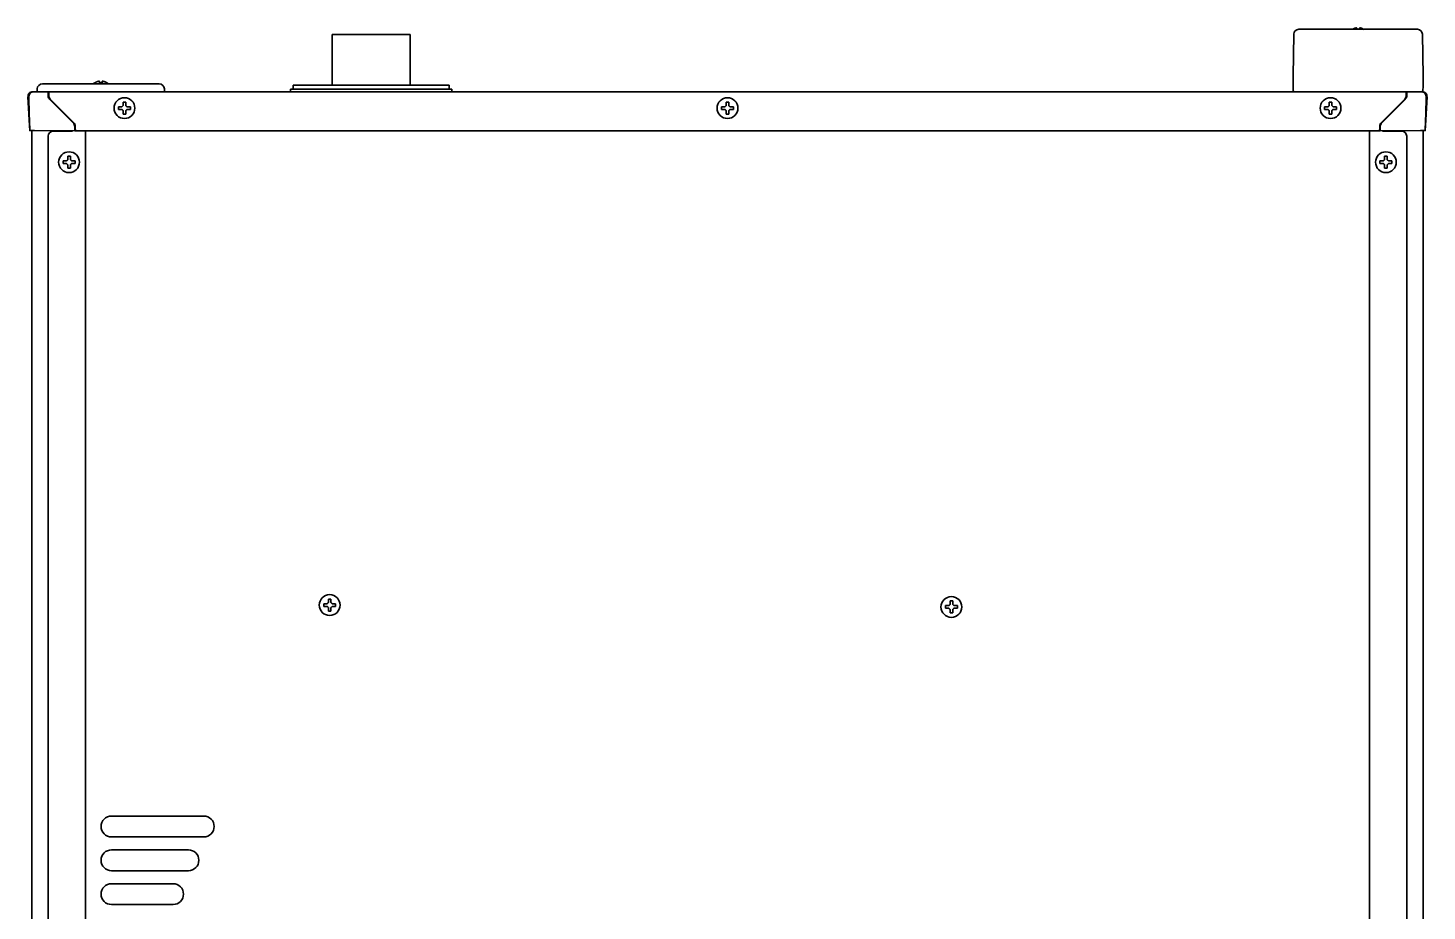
# Model space of a CAD drawing. Extents: x 6569 to 10251, y -294 to 3100.
# Drawn here: x 6569 to 7107, y 1581 to 1921 of the extents above; entities that cross this region are included whole.
import ezdxf

# ---------------------------------------------------------------- set-up
doc = ezdxf.new("R2010")
doc.units = 0
doc.header["$LTSCALE"] = 5
doc.layers.add('1', color=7, linetype='CONTINUOUS', true_color=0xffffff)

msp = doc.modelspace()

# ---------------------------------------------------------------- linework, layer by layer
at = {"layer": '1', "color": 7, "linetype": 'Continuous', "lineweight": 35}
for p, q in [((6700.66, 1918.33), (6685.66, 1918.33)), ((6685.66, 1918.33), (6685.66, 1898.82)), ((6715.66, 1918.33), (6700.66, 1918.33)), ((6715.66, 1898.82), (6715.66, 1918.33)), ((7055.45, 1918.46), (7055.16, 1902.32)), ((7057.35, 1920.33), (7057.42, 1920.33)), ((7057.42, 1920.33), (7062.51, 1920.33)), ((7062.51, 1920.33), (7097.81, 1920.33)), ((7097.81, 1920.33), (7102.91, 1920.33)), ((7102.91, 1920.33), (7102.98, 1920.33)), ((7105.16, 1902.32), (7104.88, 1918.46)), ((6574.2, 1899.33), (6579.2, 1899.33)), ((6579.2, 1899.33), (6614.13, 1899.33)), ((6594.36, 1899.77), (6594.36, 1899.8)), ((6598.96, 1899.8), (6598.96, 1899.77)), ((6614.13, 1899.33), (6619.13, 1899.33)), ((7055.16, 1898.33), (7055.16, 1902.29)), ((7105.16, 1902.29), (7105.16, 1898.33)), ((6569.25, 1883.32), (6568.67, 1894.43)), ((6568.94, 1894.26), (6568.95, 1893.95)), ((6568.95, 1893.95), (6569.15, 1888.12)), ((6570.46, 1896.33), (6570.94, 1896.33)), ((6576.41, 1896.33), (6570.94, 1896.33)), ((6572.16, 1896.33), (6572.2, 1897.4)), ((6576.41, 1896.33), (6576.41, 1894.83)), ((6576.41, 1896.33), (6576.66, 1896.33)), ((6576.66, 1896.33), (6576.66, 1894.85)), ((6576.66, 1896.33), (7098.66, 1896.33)), ((6621.13, 1897.4), (6621.16, 1896.33)), ((6669.66, 1897.33), (6731.66, 1897.33)), ((6669.66, 1897.33), (6669.66, 1896.33)), ((6730.66, 1898.83), (6670.66, 1898.83)), ((6670.66, 1898.83), (6670.66, 1897.33)), ((6730.66, 1897.33), (6730.66, 1898.83)), ((6731.66, 1896.33), (6731.66, 1897.33)), ((7055.22, 1896.81), (7055.16, 1898.33)), ((7098.66, 1894.85), (7098.66, 1896.33)), ((7098.66, 1896.33), (7098.91, 1896.33)), ((7104.39, 1896.33), (7098.91, 1896.33)), ((7098.91, 1894.83), (7098.91, 1896.33)), ((7104.39, 1896.33), (7104.86, 1896.33)), ((7105.16, 1898.33), (7105.11, 1896.81)), ((7106.66, 1894.43), (7106.08, 1883.32)), ((7106.38, 1893.95), (7106.18, 1888.12)), ((7106.38, 1893.95), (7106.39, 1894.26)), ((6586.08, 1884.34), (6577, 1893.42)), ((6577.25, 1893.44), (6586.28, 1884.41)), ((6603.46, 1890.03), (6603.46, 1890.53)), ((6603.46, 1889.53), (6603.46, 1890.03)), ((6608.06, 1890.53), (6608.06, 1890.03)), ((6608.06, 1890.03), (6608.06, 1889.53)), ((6835.36, 1890.03), (6835.36, 1890.53)), ((6835.36, 1889.53), (6835.36, 1890.03)), ((6839.96, 1890.53), (6839.96, 1890.03)), ((6839.96, 1890.03), (6839.96, 1889.53)), ((7067.26, 1890.03), (7067.26, 1890.53)), ((7067.26, 1889.53), (7067.26, 1890.03)), ((7071.86, 1890.53), (7071.86, 1890.03)), ((7071.86, 1890.03), (7071.86, 1889.53)), ((7089.05, 1884.41), (7098.08, 1893.44)), ((7098.33, 1893.42), (7089.25, 1884.34)), ((6569.38, 1881.67), (6569.15, 1888.12)), ((6569.35, 1881.33), (6569.25, 1883.32)), ((7106.18, 1888.12), (7105.95, 1881.66)), ((7106.08, 1883.32), (7105.98, 1881.33)), ((6570.15, 1881.37), (6569.35, 1881.33)), ((6571.11, 1881.46), (6569.57, 1881.48)), ((6570.15, 1881.47), (6570.15, 1881.37)), ((6570.16, 1277.43), (6570.16, 1881.47)), ((6586.66, 1881.33), (6571.11, 1881.46)), ((6576.46, 1879.23), (6576.46, 1426.83)), ((6578.46, 1881.23), (6585.66, 1881.23)), ((6586.66, 1881.53), (6586.66, 1882.93)), ((6586.66, 1881.53), (6586.66, 1881.33)), ((6587.26, 1881.34), (6586.66, 1881.33)), ((6586.66, 1881.33), (6587.36, 1881.33)), ((6586.86, 1883), (6586.86, 1881.83)), ((6587.36, 1881.33), (7087.96, 1881.33)), ((6590.76, 1881.33), (6590.76, 1424.83)), ((7084.56, 1424.83), (7084.56, 1881.33)), ((7088.66, 1881.33), (7087.96, 1881.33)), ((7088.66, 1881.33), (7088.07, 1881.34)), ((7088.46, 1881.83), (7088.46, 1883)), ((7088.66, 1882.93), (7088.66, 1881.52)), ((7088.66, 1881.32), (7088.66, 1881.52)), ((7104.22, 1881.45), (7088.66, 1881.32)), ((7096.86, 1881.23), (7089.66, 1881.23)), ((7098.86, 1879.23), (7098.86, 1426.83)), ((7105.75, 1881.47), (7104.22, 1881.45)), ((7105.16, 1881.46), (7105.16, 1277.43)), ((7105.18, 1881.37), (7105.18, 1881.46)), ((7105.98, 1881.33), (7105.18, 1881.37)), ((6582.16, 1869.23), (6582.16, 1869.73)), ((6582.16, 1868.73), (6582.16, 1869.23)), ((6586.76, 1869.73), (6586.76, 1869.23)), ((6586.76, 1869.23), (6586.76, 1868.73)), ((7088.56, 1869.23), (7088.56, 1869.73)), ((7088.56, 1868.73), (7088.56, 1869.23)), ((7093.16, 1869.73), (7093.16, 1869.23)), ((7093.16, 1869.23), (7093.16, 1868.73)), ((6680.68, 1699), (6680.68, 1698.94)), ((6682.38, 1698.96), (6682.38, 1699.46)), ((6682.38, 1698.46), (6682.38, 1698.96)), ((6686.98, 1699.46), (6686.98, 1698.96)), ((6686.98, 1698.96), (6686.98, 1698.46)), ((6921.46, 1698.23), (6921.46, 1698.73)), ((6921.46, 1697.73), (6921.46, 1698.23)), ((6926.06, 1698.73), (6926.06, 1698.23)), ((6926.06, 1698.23), (6926.06, 1697.73)), ((6600.76, 1617.83), (6636.26, 1617.83)), ((6636.26, 1609.83), (6600.76, 1609.83)), ((6600.76, 1604.83), (6630.37, 1604.83)), ((6630.37, 1596.83), (6600.76, 1596.83)), ((6600.76, 1591.83), (6624.48, 1591.83)), ((6624.48, 1583.83), (6600.76, 1583.83))]:
    msp.add_line(p, q, dxfattribs=at)
for centre in [(6605.76, 1890.03), (6837.66, 1890.03), (7069.56, 1890.03), (6584.46, 1869.23), (7090.86, 1869.23), (6684.68, 1698.96), (6923.76, 1698.23)]:
    msp.add_circle(centre, 4, dxfattribs=at)
for centre, radius, start, end in [((7057.35, 1918.43), 1.9, 90, 179.0001), ((7102.98, 1918.43), 1.9, 0.9999, 90), ((6574.2, 1897.33), 2, 90, 178), ((6596.86, 1895.71), 4.8, 121.3727, 131.0474), ((6596.47, 1895.71), 4.8, 48.9526, 58.6273), ((6619.13, 1897.33), 2, 2, 90), ((6570.46, 1894.53), 1.8, 90, 183), ((6570.94, 1894.33), 2, 90, 182), ((6578.41, 1894.83), 2, 187.4241, 204.4698), ((6578.41, 1894.83), 2, 204.4698, 225), ((6578.66, 1894.85), 2, 189.4516, 225), ((7055.72, 1896.83), 0.5, 182, 270), ((7096.66, 1894.85), 2, 315, 350.5484), ((7096.91, 1894.83), 2, 315, 335.5302), ((7096.91, 1894.83), 2, 335.5302, 352.5759), ((7104.39, 1894.33), 2, 358, 90), ((7104.61, 1896.83), 0.5, 270, 358), ((7104.86, 1894.53), 1.8, 357, 90), ((6584.66, 1882.93), 2, 24.4698, 45), ((6584.86, 1883), 2, 0, 45), ((6584.66, 1882.93), 2, 0, 24.4698), ((7090.46, 1883), 2, 135, 180), ((7090.66, 1882.93), 2, 155.5302, 180), ((6578.46, 1879.23), 2, 90, 180), ((6585.66, 1881.53), 0.3, 270, 318.1857), ((6587.36, 1881.83), 0.5, 180, 270), ((7087.96, 1881.83), 0.5, 270, 0), ((7089.66, 1881.53), 0.3, 221.8143, 270), ((7096.86, 1879.23), 2, 0, 90), ((6600.76, 1613.83), 4, 90, 270), ((6636.26, 1613.83), 4, 270, 90), ((6600.76, 1600.83), 4, 90, 270), ((6630.37, 1600.83), 4, 270, 90), ((6600.76, 1587.83), 4, 90, 270), ((6624.48, 1587.83), 4, 270, 90)]:
    msp.add_arc(centre, radius, start, end, dxfattribs=at)
msp.add_ellipse((7090.66, 1882.93), major_axis=(-1.41, 1.41), ratio=1, start_param=0, end_param=0.35832, dxfattribs=at)
for points, knots in [([(7079.16, 1920.82), (7079.11, 1920.81), (7079, 1920.78), (7078.84, 1920.73), (7078.68, 1920.67), (7078.53, 1920.61), (7078.37, 1920.54), (7078.22, 1920.47), (7078.08, 1920.4), (7077.99, 1920.35), (7077.97, 1920.33)], [0, 0, 0, 0, 0.134116, 0.268232, 0.402347, 0.536463, 0.670579, 0.804695, 0.938811, 1, 1, 1, 1]), ([(7079.66, 1920.27), (7079.66, 1920.4), (7079.66, 1920.5), (7079.66, 1920.64), (7079.66, 1920.68), (7079.66, 1920.76), (7079.66, 1920.79), (7079.66, 1920.82)], [0, 0, 0, 0, 0.5, 0.5, 0.75, 0.75, 1, 1, 1, 1]), ([(7082.46, 1920.27), (7082.26, 1920.4), (7082.05, 1920.5), (7081.73, 1920.64), (7081.62, 1920.68), (7081.39, 1920.76), (7081.28, 1920.79), (7081.16, 1920.82)], [0, 0, 0, 0, 0.5, 0.5, 0.75, 0.75, 1, 1, 1, 1]), ([(6596.16, 1899.77), (6596.16, 1899.9), (6596.16, 1900), (6596.16, 1900.14), (6596.16, 1900.18), (6596.16, 1900.26), (6596.16, 1900.29), (6596.16, 1900.32)], [0, 0, 0, 0, 0.5, 0.5, 0.75, 0.75, 1, 1, 1, 1]), ([(6598.96, 1899.77), (6598.76, 1899.9), (6598.55, 1900), (6598.23, 1900.14), (6598.12, 1900.18), (6597.89, 1900.26), (6597.78, 1900.29), (6597.66, 1900.32)], [0, 0, 0, 0, 0.5, 0.5, 0.75, 0.75, 1, 1, 1, 1]), ([(6603.46, 1890.53), (6603.67, 1890.53), (6603.88, 1890.53), (6604.2, 1890.53), (6604.31, 1890.53), (6604.54, 1890.53), (6604.65, 1890.53), (6604.76, 1890.53)], [0, 0, 0, 0, 0.5, 0.5, 0.75, 0.75, 1, 1, 1, 1]), ([(6605.26, 1887.73), (6605.26, 1887.93), (6605.26, 1888.14), (6605.26, 1888.46), (6605.26, 1888.57), (6605.26, 1888.8), (6605.26, 1888.91), (6605.26, 1889.03)], [0, 0, 0, 0, 0.5, 0.5, 0.75, 0.75, 1, 1, 1, 1]), ([(6606.26, 1892.33), (6606.26, 1892.12), (6606.26, 1891.91), (6606.26, 1891.59), (6606.26, 1891.48), (6606.26, 1891.25), (6606.26, 1891.14), (6606.26, 1891.03)], [0, 0, 0, 0, 0.5, 0.5, 0.75, 0.75, 1, 1, 1, 1]), ([(6608.06, 1889.53), (6607.86, 1889.53), (6607.65, 1889.53), (6607.33, 1889.53), (6607.22, 1889.53), (6606.99, 1889.53), (6606.88, 1889.53), (6606.76, 1889.53)], [0, 0, 0, 0, 0.5, 0.5, 0.75, 0.75, 1, 1, 1, 1]), ([(6835.36, 1890.53), (6835.57, 1890.53), (6835.78, 1890.53), (6836.1, 1890.53), (6836.21, 1890.53), (6836.44, 1890.53), (6836.55, 1890.53), (6836.66, 1890.53)], [0, 0, 0, 0, 0.5, 0.5, 0.75, 0.75, 1, 1, 1, 1]), ([(6837.16, 1887.73), (6837.16, 1887.93), (6837.16, 1888.14), (6837.16, 1888.46), (6837.16, 1888.57), (6837.16, 1888.8), (6837.16, 1888.91), (6837.16, 1889.03)], [0, 0, 0, 0, 0.5, 0.5, 0.75, 0.75, 1, 1, 1, 1]), ([(6838.16, 1892.33), (6838.16, 1892.12), (6838.16, 1891.91), (6838.16, 1891.59), (6838.16, 1891.48), (6838.16, 1891.25), (6838.16, 1891.14), (6838.16, 1891.03)], [0, 0, 0, 0, 0.5, 0.5, 0.75, 0.75, 1, 1, 1, 1]), ([(6839.96, 1889.53), (6839.76, 1889.53), (6839.55, 1889.53), (6839.23, 1889.53), (6839.12, 1889.53), (6838.89, 1889.53), (6838.78, 1889.53), (6838.66, 1889.53)], [0, 0, 0, 0, 0.5, 0.5, 0.75, 0.75, 1, 1, 1, 1]), ([(7067.26, 1890.53), (7067.47, 1890.53), (7067.68, 1890.53), (7068, 1890.53), (7068.11, 1890.53), (7068.34, 1890.53), (7068.45, 1890.53), (7068.56, 1890.53)], [0, 0, 0, 0, 0.5, 0.5, 0.75, 0.75, 1, 1, 1, 1]), ([(7069.06, 1887.73), (7069.06, 1887.93), (7069.06, 1888.14), (7069.06, 1888.46), (7069.06, 1888.57), (7069.06, 1888.8), (7069.06, 1888.91), (7069.06, 1889.03)], [0, 0, 0, 0, 0.5, 0.5, 0.75, 0.75, 1, 1, 1, 1]), ([(7070.06, 1892.33), (7070.06, 1892.12), (7070.06, 1891.91), (7070.06, 1891.59), (7070.06, 1891.48), (7070.06, 1891.25), (7070.06, 1891.14), (7070.06, 1891.03)], [0, 0, 0, 0, 0.5, 0.5, 0.75, 0.75, 1, 1, 1, 1]), ([(7071.86, 1889.53), (7071.66, 1889.53), (7071.45, 1889.53), (7071.13, 1889.53), (7071.02, 1889.53), (7070.79, 1889.53), (7070.68, 1889.53), (7070.56, 1889.53)], [0, 0, 0, 0, 0.5, 0.5, 0.75, 0.75, 1, 1, 1, 1]), ([(6569.57, 1881.48), (6569.56, 1881.48), (6569.55, 1881.48), (6569.53, 1881.48), (6569.52, 1881.48), (6569.51, 1881.49), (6569.51, 1881.49), (6569.49, 1881.5), (6569.48, 1881.5), (6569.46, 1881.51), (6569.45, 1881.52), (6569.43, 1881.54), (6569.42, 1881.55), (6569.41, 1881.57), (6569.4, 1881.57), (6569.4, 1881.58), (6569.4, 1881.59), (6569.39, 1881.61), (6569.38, 1881.62), (6569.38, 1881.64), (6569.38, 1881.66), (6569.38, 1881.67)], [0, 0, 0, 0, 0.125, 0.125, 0.1875, 0.1875, 0.25, 0.25, 0.375, 0.375, 0.5, 0.5, 0.625, 0.625, 0.6875, 0.6875, 0.75, 0.75, 0.875, 0.875, 1, 1, 1, 1]), ([(7105.95, 1881.66), (7105.95, 1881.65), (7105.95, 1881.63), (7105.95, 1881.62), (7105.94, 1881.61), (7105.94, 1881.6), (7105.94, 1881.59), (7105.93, 1881.57), (7105.92, 1881.56), (7105.91, 1881.54), (7105.9, 1881.53), (7105.88, 1881.52), (7105.87, 1881.51), (7105.86, 1881.5), (7105.85, 1881.49), (7105.84, 1881.49), (7105.83, 1881.48), (7105.82, 1881.48), (7105.8, 1881.47), (7105.78, 1881.47), (7105.77, 1881.47), (7105.75, 1881.47)], [0, 0, 0, 0, 0.125, 0.125, 0.1875, 0.1875, 0.25, 0.25, 0.375, 0.375, 0.5, 0.5, 0.625, 0.625, 0.6875, 0.6875, 0.75, 0.75, 0.875, 0.875, 1, 1, 1, 1]), ([(6582.16, 1869.73), (6582.37, 1869.73), (6582.58, 1869.73), (6582.9, 1869.73), (6583.01, 1869.73), (6583.24, 1869.73), (6583.35, 1869.73), (6583.46, 1869.73)], [0, 0, 0, 0, 0.5, 0.5, 0.75, 0.75, 1, 1, 1, 1]), ([(6583.96, 1866.93), (6583.96, 1867.13), (6583.96, 1867.34), (6583.96, 1867.66), (6583.96, 1867.77), (6583.96, 1868), (6583.96, 1868.11), (6583.96, 1868.23)], [0, 0, 0, 0, 0.5, 0.5, 0.75, 0.75, 1, 1, 1, 1]), ([(6584.96, 1871.53), (6584.96, 1871.32), (6584.96, 1871.11), (6584.96, 1870.79), (6584.96, 1870.68), (6584.96, 1870.45), (6584.96, 1870.34), (6584.96, 1870.23)], [0, 0, 0, 0, 0.5, 0.5, 0.75, 0.75, 1, 1, 1, 1]), ([(6586.76, 1868.73), (6586.56, 1868.73), (6586.35, 1868.73), (6586.03, 1868.73), (6585.92, 1868.73), (6585.69, 1868.73), (6585.58, 1868.73), (6585.46, 1868.73)], [0, 0, 0, 0, 0.5, 0.5, 0.75, 0.75, 1, 1, 1, 1]), ([(7088.56, 1869.73), (7088.77, 1869.73), (7088.98, 1869.73), (7089.3, 1869.73), (7089.41, 1869.73), (7089.64, 1869.73), (7089.75, 1869.73), (7089.86, 1869.73)], [0, 0, 0, 0, 0.5, 0.5, 0.75, 0.75, 1, 1, 1, 1]), ([(7090.36, 1866.93), (7090.36, 1867.13), (7090.36, 1867.34), (7090.36, 1867.66), (7090.36, 1867.77), (7090.36, 1868), (7090.36, 1868.11), (7090.36, 1868.23)], [0, 0, 0, 0, 0.5, 0.5, 0.75, 0.75, 1, 1, 1, 1]), ([(7091.36, 1871.53), (7091.36, 1871.32), (7091.36, 1871.11), (7091.36, 1870.79), (7091.36, 1870.68), (7091.36, 1870.45), (7091.36, 1870.34), (7091.36, 1870.23)], [0, 0, 0, 0, 0.5, 0.5, 0.75, 0.75, 1, 1, 1, 1]), ([(7093.16, 1868.73), (7092.96, 1868.73), (7092.75, 1868.73), (7092.43, 1868.73), (7092.32, 1868.73), (7092.09, 1868.73), (7091.98, 1868.73), (7091.86, 1868.73)], [0, 0, 0, 0, 0.5, 0.5, 0.75, 0.75, 1, 1, 1, 1]), ([(6685.18, 1701.26), (6685.18, 1701.06), (6685.18, 1700.85), (6685.18, 1700.53), (6685.18, 1700.42), (6685.18, 1700.19), (6685.18, 1700.08), (6685.18, 1699.96)], [0, 0, 0, 0, 0.5, 0.5, 0.75, 0.75, 1, 1, 1, 1]), ([(6924.26, 1700.53), (6924.26, 1700.32), (6924.26, 1700.11), (6924.26, 1699.79), (6924.26, 1699.68), (6924.26, 1699.45), (6924.26, 1699.34), (6924.26, 1699.23)], [0, 0, 0, 0, 0.5, 0.5, 0.75, 0.75, 1, 1, 1, 1]), ([(6682.38, 1699.46), (6682.59, 1699.46), (6682.8, 1699.46), (6683.12, 1699.46), (6683.23, 1699.46), (6683.46, 1699.46), (6683.57, 1699.46), (6683.68, 1699.46)], [0, 0, 0, 0, 0.5, 0.5, 0.75, 0.75, 1, 1, 1, 1]), ([(6684.18, 1696.66), (6684.18, 1696.87), (6684.18, 1697.08), (6684.18, 1697.4), (6684.18, 1697.51), (6684.18, 1697.73), (6684.18, 1697.85), (6684.18, 1697.96)], [0, 0, 0, 0, 0.5, 0.5, 0.75, 0.75, 1, 1, 1, 1]), ([(6686.98, 1698.46), (6686.78, 1698.46), (6686.57, 1698.46), (6686.25, 1698.46), (6686.14, 1698.46), (6685.91, 1698.46), (6685.8, 1698.46), (6685.68, 1698.46)], [0, 0, 0, 0, 0.5, 0.5, 0.75, 0.75, 1, 1, 1, 1]), ([(6921.46, 1698.73), (6921.67, 1698.73), (6921.88, 1698.73), (6922.2, 1698.73), (6922.31, 1698.73), (6922.54, 1698.73), (6922.65, 1698.73), (6922.76, 1698.73)], [0, 0, 0, 0, 0.5, 0.5, 0.75, 0.75, 1, 1, 1, 1]), ([(6923.26, 1695.93), (6923.26, 1696.13), (6923.26, 1696.34), (6923.26, 1696.66), (6923.26, 1696.77), (6923.26, 1697), (6923.26, 1697.11), (6923.26, 1697.23)], [0, 0, 0, 0, 0.5, 0.5, 0.75, 0.75, 1, 1, 1, 1]), ([(6926.06, 1697.73), (6925.86, 1697.73), (6925.65, 1697.73), (6925.33, 1697.73), (6925.22, 1697.73), (6924.99, 1697.73), (6924.88, 1697.73), (6924.76, 1697.73)], [0, 0, 0, 0, 0.5, 0.5, 0.75, 0.75, 1, 1, 1, 1])]:
    msp.add_open_spline(points, degree=3, knots=knots, dxfattribs=at)
for points in [[(7079.66, 1920.82), (7079.64, 1920.83), (7079.59, 1920.83), (7079.51, 1920.84), (7079.44, 1920.84), (7079.37, 1920.84), (7079.3, 1920.84), (7079.23, 1920.83), (7079.19, 1920.82), (7079.16, 1920.82)], [(7081.16, 1920.82), (7081.14, 1920.82), (7081.09, 1920.83), (7081.02, 1920.84), (7080.95, 1920.84), (7080.88, 1920.84), (7080.81, 1920.84), (7080.74, 1920.83), (7080.69, 1920.82), (7080.66, 1920.82)], [(7080.66, 1920.82), (7080.66, 1920.81), (7080.66, 1920.78), (7080.66, 1920.73), (7080.66, 1920.67), (7080.66, 1920.61), (7080.66, 1920.54), (7080.66, 1920.47), (7080.66, 1920.38), (7080.66, 1920.31), (7080.66, 1920.27)], [(6595.66, 1900.32), (6595.61, 1900.31), (6595.5, 1900.28), (6595.34, 1900.23), (6595.18, 1900.17), (6595.03, 1900.11), (6594.87, 1900.04), (6594.72, 1899.97), (6594.55, 1899.88), (6594.43, 1899.81), (6594.36, 1899.77)], [(6596.16, 1900.32), (6596.14, 1900.33), (6596.09, 1900.33), (6596.01, 1900.34), (6595.94, 1900.34), (6595.87, 1900.34), (6595.8, 1900.34), (6595.73, 1900.33), (6595.69, 1900.32), (6595.66, 1900.32)], [(6597.16, 1899.77), (6597, 1899.79), (6596.66, 1899.82), (6596.33, 1899.79), (6596.16, 1899.77)], [(6597.66, 1900.32), (6597.64, 1900.32), (6597.59, 1900.33), (6597.52, 1900.34), (6597.45, 1900.34), (6597.38, 1900.34), (6597.31, 1900.34), (6597.24, 1900.33), (6597.19, 1900.32), (6597.16, 1900.32)], [(6597.16, 1900.32), (6597.16, 1900.31), (6597.16, 1900.28), (6597.16, 1900.23), (6597.16, 1900.17), (6597.16, 1900.11), (6597.16, 1900.04), (6597.16, 1899.97), (6597.16, 1899.88), (6597.16, 1899.81), (6597.16, 1899.77)], [(6576.41, 1894.83), (6576.41, 1894.75), (6576.42, 1894.66), (6576.43, 1894.58)], [(6576.66, 1894.85), (6576.66, 1894.74), (6576.67, 1894.64), (6576.69, 1894.53)], [(7098.64, 1894.53), (7098.66, 1894.64), (7098.66, 1894.74), (7098.66, 1894.85)], [(7098.9, 1894.58), (7098.9, 1894.62), (7098.91, 1894.71), (7098.91, 1894.79), (7098.91, 1894.83)], [(6604.76, 1889.53), (6604.71, 1889.53), (6604.6, 1889.53), (6604.44, 1889.53), (6604.28, 1889.53), (6604.13, 1889.53), (6603.97, 1889.53), (6603.82, 1889.53), (6603.65, 1889.53), (6603.53, 1889.53), (6603.46, 1889.53)], [(6604.76, 1890.53), (6604.79, 1890.55), (6604.84, 1890.6), (6604.91, 1890.67), (6604.98, 1890.74), (6605.05, 1890.81), (6605.12, 1890.88), (6605.19, 1890.95), (6605.24, 1891), (6605.26, 1891.03)], [(6605.26, 1889.03), (6605.24, 1889.05), (6605.19, 1889.1), (6605.11, 1889.18), (6605.04, 1889.25), (6604.97, 1889.32), (6604.9, 1889.39), (6604.83, 1889.46), (6604.79, 1889.5), (6604.76, 1889.53)], [(6605.26, 1891.03), (6605.26, 1891.08), (6605.26, 1891.19), (6605.26, 1891.35), (6605.26, 1891.51), (6605.26, 1891.66), (6605.26, 1891.82), (6605.26, 1891.97), (6605.26, 1892.14), (6605.26, 1892.26), (6605.26, 1892.33)], [(6605.26, 1892.33), (6605.43, 1892.33), (6605.76, 1892.33), (6606.1, 1892.33), (6606.26, 1892.33)], [(6606.26, 1891.03), (6606.29, 1891), (6606.34, 1890.95), (6606.42, 1890.88), (6606.49, 1890.8), (6606.56, 1890.73), (6606.63, 1890.66), (6606.7, 1890.6), (6606.74, 1890.55), (6606.76, 1890.53)], [(6606.76, 1889.53), (6606.74, 1889.5), (6606.69, 1889.45), (6606.62, 1889.38), (6606.55, 1889.31), (6606.48, 1889.24), (6606.41, 1889.17), (6606.34, 1889.1), (6606.29, 1889.05), (6606.26, 1889.03)], [(6606.26, 1889.03), (6606.26, 1888.97), (6606.26, 1888.86), (6606.26, 1888.7), (6606.26, 1888.54), (6606.26, 1888.39), (6606.26, 1888.24), (6606.26, 1888.08), (6606.26, 1887.91), (6606.26, 1887.79), (6606.26, 1887.73)], [(6606.76, 1890.53), (6606.82, 1890.53), (6606.93, 1890.53), (6607.09, 1890.53), (6607.25, 1890.53), (6607.4, 1890.53), (6607.55, 1890.53), (6607.71, 1890.53), (6607.88, 1890.53), (6608, 1890.53), (6608.06, 1890.53)], [(6836.66, 1889.53), (6836.61, 1889.53), (6836.5, 1889.53), (6836.34, 1889.53), (6836.18, 1889.53), (6836.03, 1889.53), (6835.87, 1889.53), (6835.72, 1889.53), (6835.55, 1889.53), (6835.43, 1889.53), (6835.36, 1889.53)], [(6836.66, 1890.53), (6836.69, 1890.55), (6836.74, 1890.6), (6836.81, 1890.67), (6836.88, 1890.74), (6836.95, 1890.81), (6837.02, 1890.88), (6837.09, 1890.95), (6837.14, 1891), (6837.16, 1891.03)], [(6837.16, 1889.03), (6837.14, 1889.05), (6837.09, 1889.1), (6837.01, 1889.18), (6836.94, 1889.25), (6836.87, 1889.32), (6836.8, 1889.39), (6836.73, 1889.46), (6836.69, 1889.5), (6836.66, 1889.53)], [(6837.16, 1891.03), (6837.16, 1891.08), (6837.16, 1891.19), (6837.16, 1891.35), (6837.16, 1891.51), (6837.16, 1891.66), (6837.16, 1891.82), (6837.16, 1891.97), (6837.16, 1892.14), (6837.16, 1892.26), (6837.16, 1892.33)], [(6837.16, 1892.33), (6837.33, 1892.33), (6837.66, 1892.33), (6838, 1892.33), (6838.16, 1892.33)], [(6838.16, 1891.03), (6838.19, 1891), (6838.24, 1890.95), (6838.32, 1890.88), (6838.39, 1890.8), (6838.46, 1890.73), (6838.53, 1890.66), (6838.6, 1890.6), (6838.64, 1890.55), (6838.66, 1890.53)], [(6838.66, 1889.53), (6838.64, 1889.5), (6838.59, 1889.45), (6838.52, 1889.38), (6838.45, 1889.31), (6838.38, 1889.24), (6838.31, 1889.17), (6838.24, 1889.1), (6838.19, 1889.05), (6838.16, 1889.03)], [(6838.16, 1889.03), (6838.16, 1888.97), (6838.16, 1888.86), (6838.16, 1888.7), (6838.16, 1888.54), (6838.16, 1888.39), (6838.16, 1888.24), (6838.16, 1888.08), (6838.16, 1887.91), (6838.16, 1887.79), (6838.16, 1887.73)], [(6838.66, 1890.53), (6838.72, 1890.53), (6838.83, 1890.53), (6838.99, 1890.53), (6839.15, 1890.53), (6839.3, 1890.53), (6839.45, 1890.53), (6839.61, 1890.53), (6839.78, 1890.53), (6839.9, 1890.53), (6839.96, 1890.53)], [(7068.56, 1889.53), (7068.51, 1889.53), (7068.4, 1889.53), (7068.24, 1889.53), (7068.08, 1889.53), (7067.93, 1889.53), (7067.77, 1889.53), (7067.62, 1889.53), (7067.45, 1889.53), (7067.33, 1889.53), (7067.26, 1889.53)], [(7068.56, 1890.53), (7068.59, 1890.55), (7068.64, 1890.6), (7068.71, 1890.67), (7068.78, 1890.74), (7068.85, 1890.81), (7068.92, 1890.88), (7068.99, 1890.95), (7069.04, 1891), (7069.06, 1891.03)], [(7069.06, 1889.03), (7069.04, 1889.05), (7068.99, 1889.1), (7068.91, 1889.18), (7068.84, 1889.25), (7068.77, 1889.32), (7068.7, 1889.39), (7068.63, 1889.46), (7068.59, 1889.5), (7068.56, 1889.53)], [(7069.06, 1891.03), (7069.06, 1891.08), (7069.06, 1891.19), (7069.06, 1891.35), (7069.06, 1891.51), (7069.06, 1891.66), (7069.06, 1891.82), (7069.06, 1891.97), (7069.06, 1892.14), (7069.06, 1892.26), (7069.06, 1892.33)], [(7069.06, 1892.33), (7069.23, 1892.33), (7069.56, 1892.33), (7069.9, 1892.33), (7070.06, 1892.33)], [(7070.06, 1891.03), (7070.09, 1891), (7070.14, 1890.95), (7070.22, 1890.88), (7070.29, 1890.8), (7070.36, 1890.73), (7070.43, 1890.66), (7070.5, 1890.6), (7070.54, 1890.55), (7070.56, 1890.53)], [(7070.56, 1889.53), (7070.54, 1889.5), (7070.49, 1889.45), (7070.42, 1889.38), (7070.35, 1889.31), (7070.28, 1889.24), (7070.21, 1889.17), (7070.14, 1889.1), (7070.09, 1889.05), (7070.06, 1889.03)], [(7070.06, 1889.03), (7070.06, 1888.97), (7070.06, 1888.86), (7070.06, 1888.7), (7070.06, 1888.54), (7070.06, 1888.39), (7070.06, 1888.24), (7070.06, 1888.08), (7070.06, 1887.91), (7070.06, 1887.79), (7070.06, 1887.73)], [(7070.56, 1890.53), (7070.62, 1890.53), (7070.73, 1890.53), (7070.89, 1890.53), (7071.05, 1890.53), (7071.2, 1890.53), (7071.35, 1890.53), (7071.51, 1890.53), (7071.68, 1890.53), (7071.8, 1890.53), (7071.86, 1890.53)], [(6606.26, 1887.73), (6606.1, 1887.73), (6605.76, 1887.73), (6605.43, 1887.73), (6605.26, 1887.73)], [(6838.16, 1887.73), (6838, 1887.73), (6837.66, 1887.73), (6837.33, 1887.73), (6837.16, 1887.73)], [(7070.06, 1887.73), (7069.9, 1887.73), (7069.56, 1887.73), (7069.23, 1887.73), (7069.06, 1887.73)], [(6583.46, 1868.73), (6583.41, 1868.73), (6583.3, 1868.73), (6583.14, 1868.73), (6582.98, 1868.73), (6582.83, 1868.73), (6582.67, 1868.73), (6582.52, 1868.73), (6582.35, 1868.73), (6582.23, 1868.73), (6582.16, 1868.73)], [(6583.46, 1869.73), (6583.49, 1869.75), (6583.54, 1869.8), (6583.61, 1869.87), (6583.68, 1869.94), (6583.75, 1870.01), (6583.82, 1870.08), (6583.89, 1870.15), (6583.94, 1870.2), (6583.96, 1870.23)], [(6583.96, 1868.23), (6583.94, 1868.25), (6583.89, 1868.3), (6583.81, 1868.38), (6583.74, 1868.45), (6583.67, 1868.52), (6583.6, 1868.59), (6583.53, 1868.66), (6583.49, 1868.7), (6583.46, 1868.73)], [(6583.96, 1870.23), (6583.96, 1870.28), (6583.96, 1870.39), (6583.96, 1870.55), (6583.96, 1870.71), (6583.96, 1870.86), (6583.96, 1871.02), (6583.96, 1871.17), (6583.96, 1871.34), (6583.96, 1871.46), (6583.96, 1871.53)], [(6583.96, 1871.53), (6584.13, 1871.53), (6584.46, 1871.53), (6584.8, 1871.53), (6584.96, 1871.53)], [(6584.96, 1866.93), (6584.8, 1866.93), (6584.46, 1866.93), (6584.13, 1866.93), (6583.96, 1866.93)], [(6584.96, 1870.23), (6584.99, 1870.2), (6585.04, 1870.15), (6585.12, 1870.08), (6585.19, 1870), (6585.26, 1869.93), (6585.33, 1869.86), (6585.4, 1869.8), (6585.44, 1869.75), (6585.46, 1869.73)], [(6585.46, 1868.73), (6585.44, 1868.7), (6585.39, 1868.65), (6585.32, 1868.58), (6585.25, 1868.51), (6585.18, 1868.44), (6585.11, 1868.37), (6585.04, 1868.3), (6584.99, 1868.25), (6584.96, 1868.23)], [(6584.96, 1868.23), (6584.96, 1868.17), (6584.96, 1868.06), (6584.96, 1867.9), (6584.96, 1867.74), (6584.96, 1867.59), (6584.96, 1867.44), (6584.96, 1867.28), (6584.96, 1867.11), (6584.96, 1866.99), (6584.96, 1866.93)], [(6585.46, 1869.73), (6585.52, 1869.73), (6585.63, 1869.73), (6585.79, 1869.73), (6585.95, 1869.73), (6586.1, 1869.73), (6586.25, 1869.73), (6586.41, 1869.73), (6586.58, 1869.73), (6586.7, 1869.73), (6586.76, 1869.73)], [(7089.86, 1868.73), (7089.81, 1868.73), (7089.7, 1868.73), (7089.54, 1868.73), (7089.38, 1868.73), (7089.23, 1868.73), (7089.07, 1868.73), (7088.92, 1868.73), (7088.75, 1868.73), (7088.63, 1868.73), (7088.56, 1868.73)], [(7089.86, 1869.73), (7089.89, 1869.75), (7089.94, 1869.8), (7090.01, 1869.87), (7090.08, 1869.94), (7090.15, 1870.01), (7090.22, 1870.08), (7090.29, 1870.15), (7090.34, 1870.2), (7090.36, 1870.23)], [(7090.36, 1868.23), (7090.34, 1868.25), (7090.29, 1868.3), (7090.21, 1868.38), (7090.14, 1868.45), (7090.07, 1868.52), (7090, 1868.59), (7089.93, 1868.66), (7089.89, 1868.7), (7089.86, 1868.73)], [(7090.36, 1870.23), (7090.36, 1870.28), (7090.36, 1870.39), (7090.36, 1870.55), (7090.36, 1870.71), (7090.36, 1870.86), (7090.36, 1871.02), (7090.36, 1871.17), (7090.36, 1871.34), (7090.36, 1871.46), (7090.36, 1871.53)], [(7090.36, 1871.53), (7090.53, 1871.53), (7090.86, 1871.53), (7091.2, 1871.53), (7091.36, 1871.53)], [(7091.36, 1866.93), (7091.2, 1866.93), (7090.86, 1866.93), (7090.53, 1866.93), (7090.36, 1866.93)], [(7091.36, 1870.23), (7091.39, 1870.2), (7091.44, 1870.15), (7091.52, 1870.08), (7091.59, 1870), (7091.66, 1869.93), (7091.73, 1869.86), (7091.8, 1869.8), (7091.84, 1869.75), (7091.86, 1869.73)], [(7091.86, 1868.73), (7091.84, 1868.7), (7091.79, 1868.65), (7091.72, 1868.58), (7091.65, 1868.51), (7091.58, 1868.44), (7091.51, 1868.37), (7091.44, 1868.3), (7091.39, 1868.25), (7091.36, 1868.23)], [(7091.36, 1868.23), (7091.36, 1868.17), (7091.36, 1868.06), (7091.36, 1867.9), (7091.36, 1867.74), (7091.36, 1867.59), (7091.36, 1867.44), (7091.36, 1867.28), (7091.36, 1867.11), (7091.36, 1866.99), (7091.36, 1866.93)], [(7091.86, 1869.73), (7091.92, 1869.73), (7092.03, 1869.73), (7092.19, 1869.73), (7092.35, 1869.73), (7092.5, 1869.73), (7092.65, 1869.73), (7092.81, 1869.73), (7092.98, 1869.73), (7093.1, 1869.73), (7093.16, 1869.73)], [(6684.18, 1699.96), (6684.18, 1700.02), (6684.18, 1700.13), (6684.18, 1700.29), (6684.18, 1700.45), (6684.18, 1700.6), (6684.18, 1700.75), (6684.18, 1700.91), (6684.18, 1701.08), (6684.18, 1701.2), (6684.18, 1701.26)], [(6684.18, 1701.26), (6684.35, 1701.26), (6684.68, 1701.26), (6685.02, 1701.26), (6685.18, 1701.26)], [(6923.26, 1699.23), (6923.26, 1699.28), (6923.26, 1699.39), (6923.26, 1699.55), (6923.26, 1699.71), (6923.26, 1699.86), (6923.26, 1700.02), (6923.26, 1700.17), (6923.26, 1700.34), (6923.26, 1700.46), (6923.26, 1700.53)], [(6923.26, 1700.53), (6923.43, 1700.53), (6923.76, 1700.53), (6924.1, 1700.53), (6924.26, 1700.53)], [(6683.68, 1698.46), (6683.63, 1698.46), (6683.52, 1698.46), (6683.36, 1698.46), (6683.2, 1698.46), (6683.05, 1698.46), (6682.89, 1698.46), (6682.74, 1698.46), (6682.57, 1698.46), (6682.45, 1698.46), (6682.38, 1698.46)], [(6683.68, 1699.46), (6683.71, 1699.49), (6683.76, 1699.53), (6683.83, 1699.61), (6683.9, 1699.68), (6683.97, 1699.75), (6684.04, 1699.82), (6684.11, 1699.89), (6684.16, 1699.94), (6684.18, 1699.96)], [(6684.18, 1697.96), (6684.16, 1697.99), (6684.11, 1698.04), (6684.03, 1698.11), (6683.96, 1698.19), (6683.89, 1698.26), (6683.82, 1698.33), (6683.75, 1698.39), (6683.71, 1698.44), (6683.68, 1698.46)], [(6685.18, 1696.66), (6685.02, 1696.66), (6684.68, 1696.66), (6684.35, 1696.66), (6684.18, 1696.66)], [(6685.18, 1699.96), (6685.21, 1699.94), (6685.26, 1699.89), (6685.34, 1699.81), (6685.41, 1699.74), (6685.48, 1699.67), (6685.55, 1699.6), (6685.62, 1699.53), (6685.66, 1699.49), (6685.68, 1699.46)], [(6685.68, 1698.46), (6685.66, 1698.44), (6685.61, 1698.39), (6685.54, 1698.32), (6685.47, 1698.25), (6685.4, 1698.18), (6685.33, 1698.11), (6685.26, 1698.03), (6685.21, 1697.99), (6685.18, 1697.96)], [(6685.18, 1697.96), (6685.18, 1697.91), (6685.18, 1697.8), (6685.18, 1697.64), (6685.18, 1697.48), (6685.18, 1697.33), (6685.18, 1697.17), (6685.18, 1697.02), (6685.18, 1696.85), (6685.18, 1696.73), (6685.18, 1696.66)], [(6685.68, 1699.46), (6685.74, 1699.46), (6685.85, 1699.46), (6686.01, 1699.46), (6686.17, 1699.46), (6686.32, 1699.46), (6686.47, 1699.46), (6686.63, 1699.46), (6686.8, 1699.46), (6686.92, 1699.46), (6686.98, 1699.46)], [(6922.76, 1697.73), (6922.71, 1697.73), (6922.6, 1697.73), (6922.44, 1697.73), (6922.28, 1697.73), (6922.13, 1697.73), (6921.97, 1697.73), (6921.82, 1697.73), (6921.65, 1697.73), (6921.53, 1697.73), (6921.46, 1697.73)], [(6922.76, 1698.73), (6922.79, 1698.75), (6922.84, 1698.8), (6922.91, 1698.87), (6922.98, 1698.94), (6923.05, 1699.01), (6923.12, 1699.08), (6923.19, 1699.15), (6923.24, 1699.2), (6923.26, 1699.23)], [(6923.26, 1697.23), (6923.24, 1697.25), (6923.19, 1697.3), (6923.11, 1697.38), (6923.04, 1697.45), (6922.97, 1697.52), (6922.9, 1697.59), (6922.83, 1697.66), (6922.79, 1697.7), (6922.76, 1697.73)], [(6924.26, 1695.93), (6924.1, 1695.93), (6923.76, 1695.93), (6923.43, 1695.93), (6923.26, 1695.93)], [(6924.26, 1699.23), (6924.29, 1699.2), (6924.34, 1699.15), (6924.42, 1699.08), (6924.49, 1699), (6924.56, 1698.93), (6924.63, 1698.86), (6924.7, 1698.8), (6924.74, 1698.75), (6924.76, 1698.73)], [(6924.76, 1697.73), (6924.74, 1697.7), (6924.69, 1697.65), (6924.62, 1697.58), (6924.55, 1697.51), (6924.48, 1697.44), (6924.41, 1697.37), (6924.34, 1697.3), (6924.29, 1697.25), (6924.26, 1697.23)], [(6924.26, 1697.23), (6924.26, 1697.17), (6924.26, 1697.06), (6924.26, 1696.9), (6924.26, 1696.74), (6924.26, 1696.59), (6924.26, 1696.44), (6924.26, 1696.28), (6924.26, 1696.11), (6924.26, 1695.99), (6924.26, 1695.93)], [(6924.76, 1698.73), (6924.82, 1698.73), (6924.93, 1698.73), (6925.09, 1698.73), (6925.25, 1698.73), (6925.4, 1698.73), (6925.55, 1698.73), (6925.71, 1698.73), (6925.88, 1698.73), (6926, 1698.73), (6926.06, 1698.73)]]:
    msp.add_open_spline(points, degree=3, dxfattribs=at)

doc.saveas('drawing.dxf')
